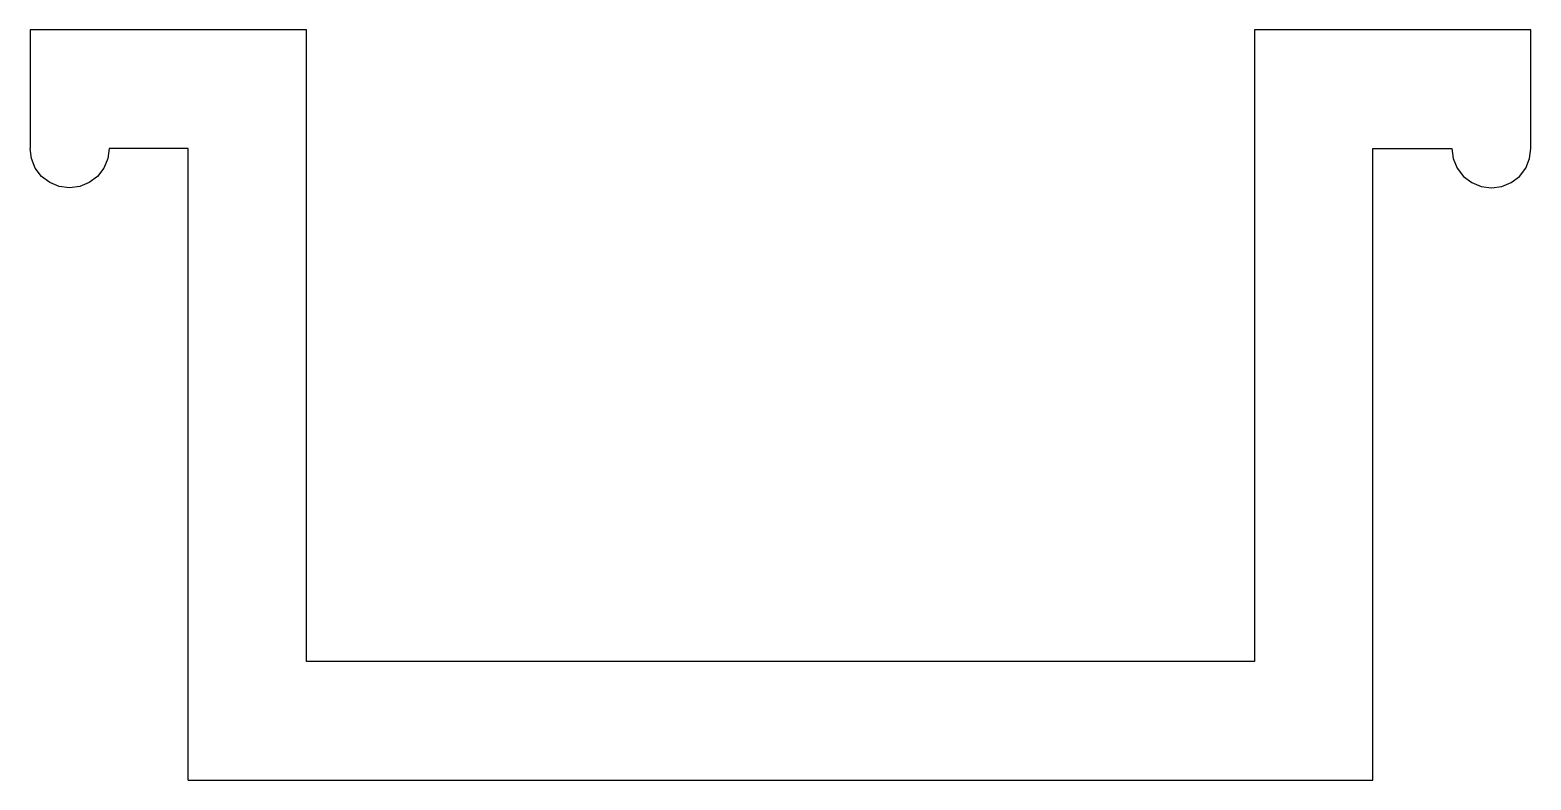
# Model space of a CAD drawing. Header units: metres. Extents: x 0 to 19, y 0 to 9.5.
import ezdxf

# ---------------------------------------------------------------- set-up
doc = ezdxf.new("R2010")
doc.units = ezdxf.units.M

msp = doc.modelspace()

# ---------------------------------------------------------------- linework, layer by layer
at = {"layer": 'Grupo#9'}
for p, q in [((3.5, 9.5), (0, 9.5)), ((0, 9.5), (0, 8)), ((3.5, 1.5), (3.5, 9.5)), ((19, 9.5), (15.5, 9.5)), ((15.5, 9.5), (15.5, 1.5)), ((19, 8), (19, 9.5)), ((0.017, 7.871), (0, 8)), ((1, 8), (0.983, 7.871)), ((2, 8), (1, 8)), ((2, 0), (2, 8)), ((17, 8), (18, 8)), ((17, 0), (17, 8)), ((18, 8), (18.017, 7.871)), ((18.983, 7.871), (19, 8)), ((0.067, 7.75), (0.017, 7.871)), ((0.983, 7.871), (0.933, 7.75)), ((18.017, 7.871), (18.067, 7.75)), ((18.933, 7.75), (18.983, 7.871)), ((0.146, 7.646), (0.067, 7.75)), ((0.25, 7.567), (0.146, 7.646)), ((0.854, 7.646), (0.75, 7.567)), ((0.933, 7.75), (0.854, 7.646)), ((18.067, 7.75), (18.146, 7.646)), ((18.146, 7.646), (18.25, 7.567)), ((18.75, 7.567), (18.854, 7.646)), ((18.854, 7.646), (18.933, 7.75)), ((0.371, 7.517), (0.25, 7.567)), ((0.5, 7.5), (0.371, 7.517)), ((0.629, 7.517), (0.5, 7.5)), ((0.75, 7.567), (0.629, 7.517)), ((18.25, 7.567), (18.371, 7.517)), ((18.371, 7.517), (18.5, 7.5)), ((18.5, 7.5), (18.629, 7.517)), ((18.629, 7.517), (18.75, 7.567)), ((15.5, 1.5), (3.5, 1.5)), ((2, 0), (17, 0))]:
    msp.add_line(p, q, dxfattribs=at)

doc.saveas('drawing.dxf')
